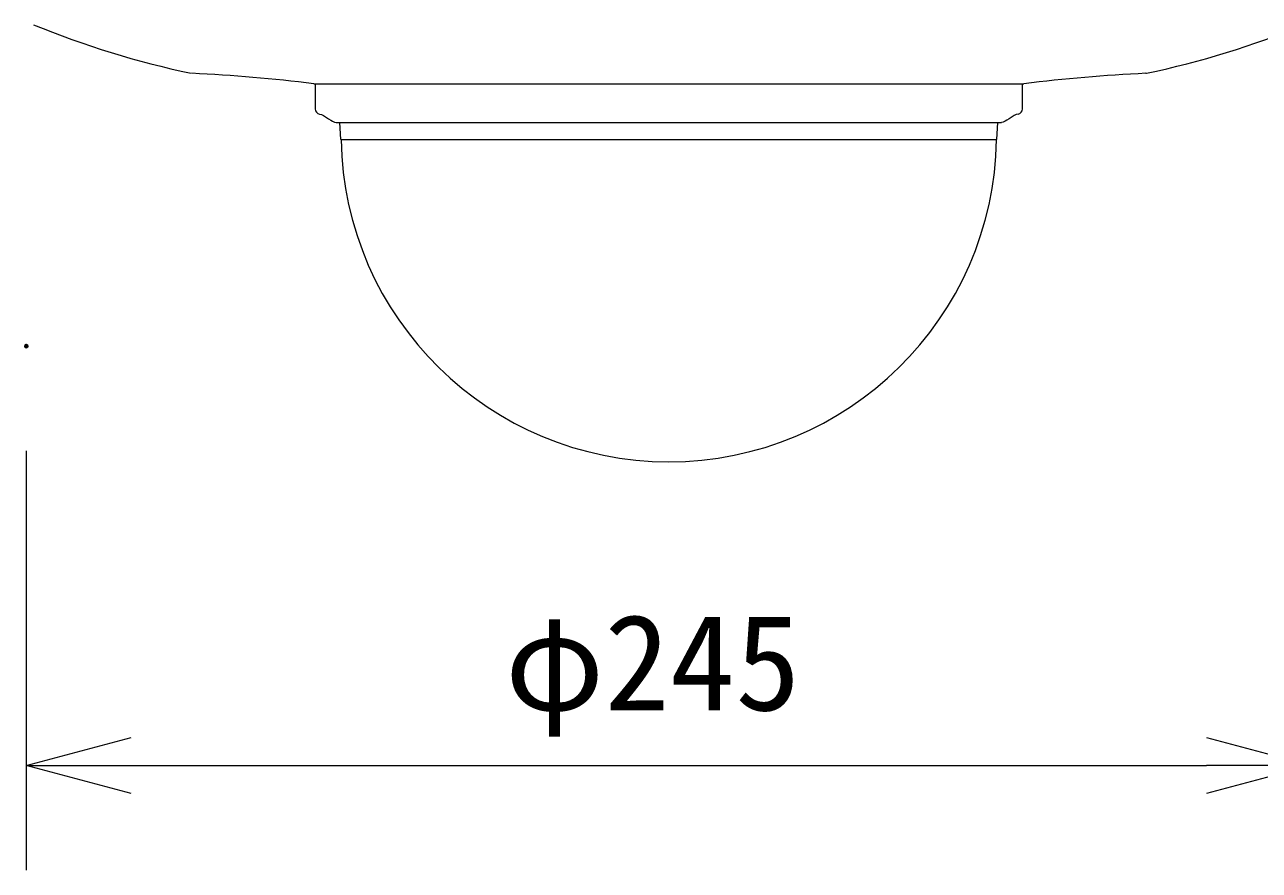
# Model space of a CAD drawing. Units: millimetres, scale not verified. Extents: x -63 to 62, y -116 to 117.
# Drawn here: x -9.7 to 13.84, y 13.77 to 29.9 of the extents above; entities that cross this region are included whole.
import ezdxf
from ezdxf.enums import TextEntityAlignment as Align

# ---------------------------------------------------------------- set-up
doc = ezdxf.new("R2010")
doc.units = ezdxf.units.MM
doc.header["$LTSCALE"] = 0.125
doc.header["$PDMODE"] = 32
doc.header["$PDSIZE"] = 0.0625
for name, color, linetype, lineweight in [('0-0_0', 7, 'Continuous', 9), ('0-4_GAIKEI', 1, 'Continuous', 18), ('0-5_SUNPO', 7, 'Continuous', 9)]:
    doc.layers.add(name, color=color, linetype=linetype, lineweight=lineweight)
doc.layers.add('0-1_DEFPOINTS', color=7, linetype='Continuous')
doc.styles.add('ＭＳ ゴシック', font='')
doc.styles.get('ＭＳ ゴシック').set_extended_font_data('MS Gothic')

# ---------------------------------------------------------------- blocks, each defined once
blk = doc.blocks.new('_OPEN30')
at = {"layer": '0-0_0'}
blk.add_line((0, 0), (-1, 0), dxfattribs=at)
blk.add_lwpolyline([(-1, 0.26795), (0, 0), (-1, -0.26795)], dxfattribs=at)
blk = doc.blocks.new('D3')
at = {"layer": '0-1_DEFPOINTS'}
for p in [(-15.1445, 22.2525), (9.3555, 22.2525), (9.3555, 14.2525)]:
    blk.add_point(p, dxfattribs=at)
at = {"layer": '0-5_SUNPO'}
for p, q in [((-15.1445, 20.2525), (-15.1445, 12.2525)), ((9.3555, 20.2525), (9.3555, 12.2525)), ((-13.1445, 14.2525), (7.3555, 14.2525))]:
    blk.add_line(p, q, dxfattribs=at)
at = {"layer": '0-5_SUNPO', "xscale": 2, "yscale": 2, "rotation": 180}
blk.add_blockref('_OPEN30', (-15.1445, 14.2525), dxfattribs=at)
at = {"layer": '0-5_SUNPO', "xscale": 2, "yscale": 2}
blk.add_blockref('_OPEN30', (9.3555, 14.2525), dxfattribs=at)
at = {"layer": '0-5_SUNPO', "style": 'ＭＳ ゴシック'}
blk.add_text('φ245', height=1.833, dxfattribs=at).set_placement((-6.0195, 14.7525), align=Align.BOTTOM_LEFT)

msp = doc.modelspace()

# ---------------------------------------------------------------- linework, layer by layer
at = {"layer": '0-4_GAIKEI', "color": 7}
for p, q in [((-3.6773, 27.7134), (-3.6942, 28.036)), ((8.8327, 27.7134), (8.8496, 28.036)), ((-3.6773, 27.7134), (4.7171, 27.7134)), ((4.7171, 27.7134), (8.8327, 27.7134))]:
    msp.add_line(p, q, dxfattribs=at)
for points in [[(-4.1923, 28.7734), (9.2973, 28.7734), (9.3477, 28.7734)], [(-4.0814, 28.1964), (-4.0434, 28.1861), (-4.0076, 28.1704), (-3.9654, 28.1453), (-3.9086, 28.105), (-3.8679, 28.0768), (-3.8336, 28.0574), (-3.7968, 28.0427), (-3.7668, 28.036)], [(-3.7668, 28.036), (4.7477, 28.036), (8.9222, 28.036)], [(9.2369, 28.1964), (9.1988, 28.1861), (9.1631, 28.1704), (9.1208, 28.1453), (9.0641, 28.105), (9.0233, 28.0768), (8.9891, 28.0574), (8.9522, 28.0427), (8.9222, 28.036)]]:
    msp.add_lwpolyline(points, dxfattribs=at)
for centre, radius, start, end in [((-3.0394, 45.6639), 17.05, 247.59953, 258.18641), ((8.1949, 45.6639), 17.05, 281.81359, 292.40048), ((-7.9723, -1.5923), 30.6, 82.90402, 87.26901), ((13.1278, -1.5923), 30.6, 92.73099, 97.09598), ((6.1248, 28.5478), 10.2918, 178.74399, 181.42304), ((-0.9694, 28.5478), 10.2918, 358.57697, 1.25607), ((-4.0638, 28.2948), 0.1, 181.50736, 259.83769), ((9.2192, 28.2948), 0.1, 280.16231, 358.49264), ((2.5777, 27.8134), 6.25, 180.91677, 269.99908), ((2.5777, 27.8134), 6.25, 270, 359.08323)]:
    msp.add_arc(centre, radius, start, end, dxfattribs=at)
at = {"layer": '0-4_GAIKEI'}
msp.add_arc((11.6651, 29.0729), 0.1, 272.73106, 281.81357, dxfattribs=at)

# ---------------------------------------------------------------- block references
at = {"layer": '0-5_SUNPO'}
msp.add_blockref('D3', (5.4723, 1.518), dxfattribs=at)

doc.saveas('drawing.dxf')
